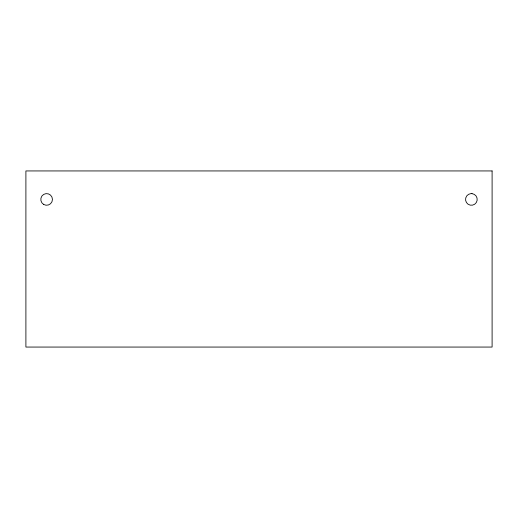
<?xml version="1.0" encoding="UTF-8"?>
<svg xmlns="http://www.w3.org/2000/svg" width="518" height="518" viewBox="0 0 518 518"><rect width="100%" height="100%" fill="white"/><g stroke="black" fill="none" stroke-linecap="round" stroke-linejoin="round"><path stroke-width="0.78" d="M492.1 170.94L25.9 170.94L25.9 347.06L492.1 347.06L492.1 170.94M471.989 193.635L470.771 193.635A5.827 5.827 0 0 0 466.44 202.519A5.827 5.827 0 0 0 476.32 202.519A5.827 5.827 0 0 0 471.989 193.635M43.706 204.474A5.827 5.827 0 0 0 52.447 199.43A5.827 5.827 0 0 0 43.706 194.386A5.827 5.827 0 0 0 43.706 204.474"/></g></svg>
